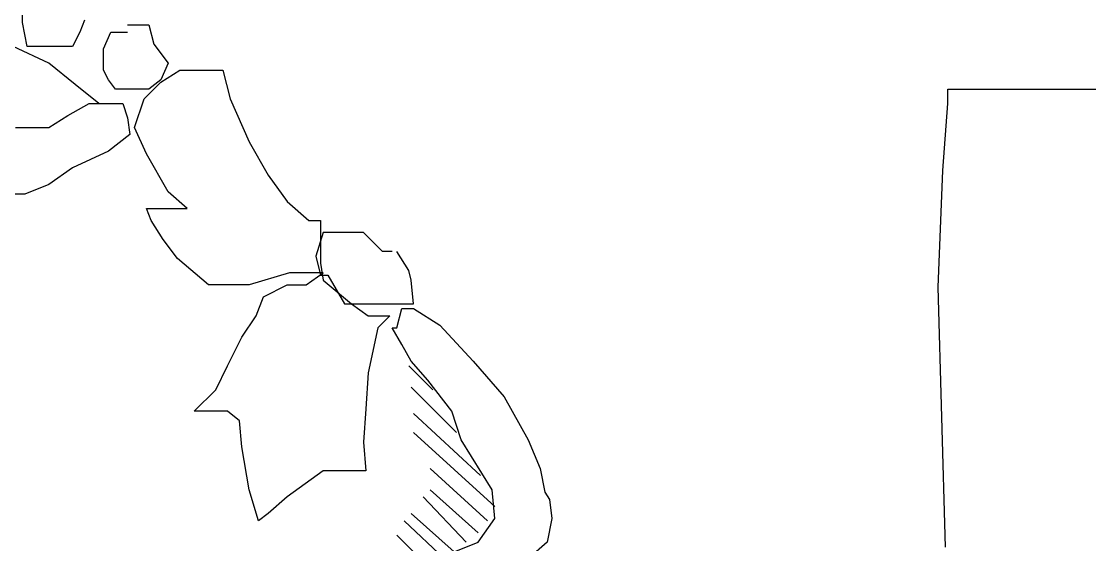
# Model space of a CAD drawing. Extents: x 730354 to 731930, y 4378581 to 4379608.
# Drawn here: x 730381.105 to 730385.585, y 4379446.23 to 4379448.425 of the extents above; entities that cross this region are included whole.
import ezdxf

# ---------------------------------------------------------------- set-up
doc = ezdxf.new("R2010")
doc.units = 0
doc.header["$MEASUREMENT"] = 0
doc.layers.get('0').update_dxf_attribs({"linetype": 'CONTINUOUS'})

msp = doc.modelspace()

# ---------------------------------------------------------------- linework, layer by layer
at = {"color": 7, "linetype": 'CONTINUOUS'}
for p, q in [((730381.11, 4379448.42), (730381.11, 4379448.51)), ((730381.11, 4379448.42), (730381.11, 4379448.51)), ((730381.13, 4379448.32), (730381.11, 4379448.42)), ((730381.13, 4379448.32), (730381.11, 4379448.42)), ((730381.37, 4379448.43), (730381.35, 4379448.38)), ((730381.37, 4379448.43), (730381.35, 4379448.38)), ((730381.35, 4379448.38), (730381.32, 4379448.32)), ((730381.35, 4379448.38), (730381.32, 4379448.32)), ((730381.45, 4379448.31), (730381.48, 4379448.38)), ((730381.45, 4379448.31), (730381.48, 4379448.38)), ((730381.48, 4379448.38), (730381.5, 4379448.38)), ((730381.48, 4379448.38), (730381.5, 4379448.38)), ((730381.5, 4379448.38), (730381.55, 4379448.38)), ((730381.5, 4379448.38), (730381.55, 4379448.38)), ((730381.55, 4379448.41), (730381.64, 4379448.41)), ((730381.55, 4379448.41), (730381.64, 4379448.41)), ((730381.64, 4379448.41), (730381.66, 4379448.33)), ((730381.64, 4379448.41), (730381.66, 4379448.33)), ((730381.66, 4379448.33), (730381.72, 4379448.25)), ((730381.66, 4379448.33), (730381.72, 4379448.25)), ((730381.22, 4379448.25), (730381.07, 4379448.32)), ((730381.22, 4379448.25), (730381.07, 4379448.32)), ((730381.19, 4379448.32), (730381.13, 4379448.32)), ((730381.19, 4379448.32), (730381.13, 4379448.32)), ((730381.27, 4379448.32), (730381.19, 4379448.32)), ((730381.27, 4379448.32), (730381.19, 4379448.32)), ((730381.32, 4379448.32), (730381.27, 4379448.32)), ((730381.32, 4379448.32), (730381.27, 4379448.32)), ((730381.45, 4379448.22), (730381.45, 4379448.31)), ((730381.45, 4379448.22), (730381.45, 4379448.31)), ((730381.33, 4379448.16), (730381.22, 4379448.25)), ((730381.33, 4379448.16), (730381.22, 4379448.25)), ((730381.72, 4379448.25), (730381.69, 4379448.18)), ((730381.72, 4379448.25), (730381.69, 4379448.18)), ((730381.47, 4379448.18), (730381.45, 4379448.22)), ((730381.47, 4379448.18), (730381.45, 4379448.22)), ((730381.69, 4379448.17), (730381.77, 4379448.22)), ((730381.69, 4379448.17), (730381.77, 4379448.22)), ((730381.77, 4379448.22), (730381.85, 4379448.22)), ((730381.77, 4379448.22), (730381.85, 4379448.22)), ((730381.85, 4379448.22), (730381.94, 4379448.22)), ((730381.85, 4379448.22), (730381.94, 4379448.22)), ((730381.94, 4379448.22), (730381.95, 4379448.22)), ((730381.94, 4379448.22), (730381.95, 4379448.22)), ((730381.95, 4379448.22), (730381.98, 4379448.1)), ((730381.95, 4379448.22), (730381.98, 4379448.1)), ((730381.43, 4379448.08), (730381.33, 4379448.16)), ((730381.43, 4379448.08), (730381.33, 4379448.16)), ((730381.5, 4379448.14), (730381.47, 4379448.18)), ((730381.5, 4379448.14), (730381.47, 4379448.18)), ((730381.62, 4379448.1), (730381.69, 4379448.17)), ((730381.62, 4379448.1), (730381.69, 4379448.17)), ((730381.69, 4379448.18), (730381.64, 4379448.14)), ((730381.69, 4379448.18), (730381.64, 4379448.14)), ((730381.55, 4379448.14), (730381.5, 4379448.14)), ((730381.55, 4379448.14), (730381.5, 4379448.14)), ((730381.64, 4379448.14), (730381.55, 4379448.14)), ((730381.64, 4379448.14), (730381.55, 4379448.14)), ((730384.99, 4379448.08), (730384.99, 4379448.14)), ((730384.99, 4379448.14), (730385.04, 4379448.14)), ((730384.99, 4379448.08), (730384.99, 4379448.14)), ((730384.99, 4379448.14), (730385.04, 4379448.14)), ((730385.04, 4379448.14), (730385.2, 4379448.14)), ((730385.04, 4379448.14), (730385.2, 4379448.14)), ((730385.2, 4379448.14), (730387.6, 4379448.14)), ((730385.2, 4379448.14), (730387.6, 4379448.14)), ((730381.3, 4379448.03), (730381.39, 4379448.08)), ((730381.3, 4379448.03), (730381.39, 4379448.08)), ((730381.39, 4379448.08), (730381.46, 4379448.08)), ((730381.39, 4379448.08), (730381.46, 4379448.08)), ((730381.46, 4379448.08), (730381.53, 4379448.08)), ((730381.46, 4379448.08), (730381.53, 4379448.08)), ((730381.53, 4379448.08), (730381.55, 4379448.02)), ((730381.53, 4379448.08), (730381.55, 4379448.02)), ((730381.58, 4379447.98), (730381.62, 4379448.1)), ((730381.58, 4379447.98), (730381.62, 4379448.1)), ((730381.98, 4379448.1), (730382.06, 4379447.92)), ((730381.98, 4379448.1), (730382.06, 4379447.92)), ((730384.97, 4379447.8), (730384.99, 4379448.08)), ((730384.97, 4379447.8), (730384.99, 4379448.08)), ((730381.22, 4379447.98), (730381.3, 4379448.03)), ((730381.22, 4379447.98), (730381.3, 4379448.03)), ((730381.55, 4379448.02), (730381.56, 4379447.95)), ((730381.55, 4379448.02), (730381.56, 4379447.95)), ((730381.08, 4379447.98), (730381.22, 4379447.98)), ((730381.08, 4379447.98), (730381.22, 4379447.98)), ((730381.63, 4379447.87), (730381.58, 4379447.98)), ((730381.63, 4379447.87), (730381.58, 4379447.98)), ((730381.56, 4379447.95), (730381.47, 4379447.88)), ((730381.56, 4379447.95), (730381.47, 4379447.88)), ((730381.47, 4379447.88), (730381.32, 4379447.81)), ((730381.47, 4379447.88), (730381.32, 4379447.81)), ((730382.06, 4379447.92), (730382.14, 4379447.78)), ((730382.06, 4379447.92), (730382.14, 4379447.78)), ((730381.72, 4379447.71), (730381.63, 4379447.87)), ((730381.72, 4379447.71), (730381.63, 4379447.87)), ((730381.32, 4379447.81), (730381.22, 4379447.74)), ((730381.32, 4379447.81), (730381.22, 4379447.74)), ((730384.95, 4379447.31), (730384.97, 4379447.8)), ((730384.95, 4379447.31), (730384.97, 4379447.8)), ((730382.14, 4379447.78), (730382.22, 4379447.67)), ((730382.14, 4379447.78), (730382.22, 4379447.67)), ((730381.12, 4379447.7), (730381.05, 4379447.7)), ((730381.12, 4379447.7), (730381.05, 4379447.7)), ((730381.22, 4379447.74), (730381.12, 4379447.7)), ((730381.22, 4379447.74), (730381.12, 4379447.7)), ((730381.8, 4379447.64), (730381.72, 4379447.71)), ((730381.8, 4379447.64), (730381.72, 4379447.71)), ((730382.22, 4379447.67), (730382.31, 4379447.59)), ((730382.22, 4379447.67), (730382.31, 4379447.59)), ((730381.65, 4379447.59), (730381.63, 4379447.64)), ((730381.63, 4379447.64), (730381.71, 4379447.64)), ((730381.65, 4379447.59), (730381.63, 4379447.64)), ((730381.63, 4379447.64), (730381.71, 4379447.64)), ((730381.71, 4379447.64), (730381.8, 4379447.64)), ((730381.71, 4379447.64), (730381.8, 4379447.64)), ((730381.7, 4379447.51), (730381.65, 4379447.59)), ((730381.7, 4379447.51), (730381.65, 4379447.59)), ((730382.31, 4379447.59), (730382.36, 4379447.59)), ((730382.31, 4379447.59), (730382.36, 4379447.59)), ((730382.36, 4379447.59), (730382.36, 4379447.51)), ((730382.36, 4379447.59), (730382.36, 4379447.51)), ((730382.37, 4379447.54), (730382.34, 4379447.44)), ((730382.37, 4379447.54), (730382.34, 4379447.44)), ((730382.44, 4379447.54), (730382.37, 4379447.54)), ((730382.44, 4379447.54), (730382.37, 4379447.54)), ((730382.54, 4379447.54), (730382.44, 4379447.54)), ((730382.54, 4379447.54), (730382.44, 4379447.54)), ((730382.62, 4379447.46), (730382.54, 4379447.54)), ((730382.62, 4379447.46), (730382.54, 4379447.54)), ((730381.76, 4379447.43), (730381.7, 4379447.51)), ((730381.76, 4379447.43), (730381.7, 4379447.51)), ((730382.36, 4379447.51), (730382.36, 4379447.41)), ((730382.36, 4379447.51), (730382.36, 4379447.41)), ((730382.34, 4379447.44), (730382.36, 4379447.36)), ((730382.34, 4379447.44), (730382.36, 4379447.36)), ((730382.66, 4379447.46), (730382.62, 4379447.46)), ((730382.66, 4379447.46), (730382.62, 4379447.46)), ((730382.73, 4379447.38), (730382.68, 4379447.46)), ((730382.73, 4379447.38), (730382.68, 4379447.46)), ((730381.89, 4379447.32), (730381.76, 4379447.43)), ((730381.89, 4379447.32), (730381.76, 4379447.43)), ((730382.36, 4379447.41), (730382.37, 4379447.34)), ((730382.36, 4379447.41), (730382.37, 4379447.34)), ((730382.23, 4379447.37), (730382.06, 4379447.32)), ((730382.23, 4379447.37), (730382.06, 4379447.32)), ((730382.37, 4379447.37), (730382.23, 4379447.37)), ((730382.37, 4379447.37), (730382.23, 4379447.37)), ((730382.3, 4379447.32), (730382.37, 4379447.37)), ((730382.3, 4379447.32), (730382.37, 4379447.37)), ((730382.36, 4379447.36), (730382.39, 4379447.36)), ((730382.36, 4379447.36), (730382.39, 4379447.36)), ((730382.39, 4379447.36), (730382.46, 4379447.24)), ((730382.39, 4379447.36), (730382.46, 4379447.24)), ((730382.74, 4379447.34), (730382.73, 4379447.38)), ((730382.74, 4379447.34), (730382.73, 4379447.38)), ((730382.06, 4379447.32), (730381.89, 4379447.32)), ((730382.06, 4379447.32), (730381.89, 4379447.32)), ((730382.12, 4379447.27), (730382.22, 4379447.32)), ((730382.12, 4379447.27), (730382.22, 4379447.32)), ((730382.22, 4379447.32), (730382.3, 4379447.32)), ((730382.22, 4379447.32), (730382.3, 4379447.32)), ((730382.37, 4379447.34), (730382.49, 4379447.24)), ((730382.37, 4379447.34), (730382.49, 4379447.24)), ((730382.75, 4379447.24), (730382.74, 4379447.34)), ((730382.75, 4379447.24), (730382.74, 4379447.34)), ((730384.98, 4379446.22), (730384.95, 4379447.31)), ((730384.98, 4379446.22), (730384.95, 4379447.31)), ((730382.09, 4379447.19), (730382.12, 4379447.27)), ((730382.09, 4379447.19), (730382.12, 4379447.27)), ((730382.46, 4379447.24), (730382.54, 4379447.24)), ((730382.46, 4379447.24), (730382.54, 4379447.24)), ((730382.49, 4379447.24), (730382.56, 4379447.19)), ((730382.49, 4379447.24), (730382.56, 4379447.19)), ((730382.54, 4379447.24), (730382.59, 4379447.24)), ((730382.54, 4379447.24), (730382.59, 4379447.24)), ((730382.59, 4379447.24), (730382.64, 4379447.24)), ((730382.59, 4379447.24), (730382.64, 4379447.24)), ((730382.64, 4379447.24), (730382.68, 4379447.24)), ((730382.64, 4379447.24), (730382.68, 4379447.24)), ((730382.68, 4379447.24), (730382.73, 4379447.24)), ((730382.68, 4379447.24), (730382.73, 4379447.24)), ((730382.68, 4379447.14), (730382.7, 4379447.22)), ((730382.68, 4379447.14), (730382.7, 4379447.22)), ((730382.7, 4379447.22), (730382.75, 4379447.22)), ((730382.7, 4379447.22), (730382.75, 4379447.22)), ((730382.73, 4379447.24), (730382.75, 4379447.24)), ((730382.73, 4379447.24), (730382.75, 4379447.24)), ((730382.75, 4379447.22), (730382.86, 4379447.15)), ((730382.75, 4379447.22), (730382.86, 4379447.15)), ((730382.03, 4379447.1), (730382.09, 4379447.19)), ((730382.03, 4379447.1), (730382.09, 4379447.19)), ((730382.56, 4379447.19), (730382.62, 4379447.19)), ((730382.56, 4379447.19), (730382.62, 4379447.19)), ((730382.65, 4379447.19), (730382.6, 4379447.14)), ((730382.65, 4379447.19), (730382.6, 4379447.14)), ((730382.62, 4379447.19), (730382.65, 4379447.19)), ((730382.62, 4379447.19), (730382.65, 4379447.19)), ((730382.6, 4379447.14), (730382.56, 4379446.95)), ((730382.6, 4379447.14), (730382.56, 4379446.95)), ((730382.7, 4379447.07), (730382.66, 4379447.14)), ((730382.66, 4379447.14), (730382.68, 4379447.14)), ((730382.7, 4379447.07), (730382.66, 4379447.14)), ((730382.66, 4379447.14), (730382.68, 4379447.14)), ((730382.86, 4379447.15), (730383, 4379447)), ((730382.86, 4379447.15), (730383, 4379447)), ((730381.97, 4379446.98), (730382.03, 4379447.1)), ((730381.97, 4379446.98), (730382.03, 4379447.1)), ((730382.74, 4379447), (730382.7, 4379447.07)), ((730382.74, 4379447), (730382.7, 4379447.07)), ((730382.81, 4379446.92), (730382.74, 4379447)), ((730382.81, 4379446.92), (730382.74, 4379447)), ((730383, 4379447), (730383.13, 4379446.85)), ((730383, 4379447), (730383.13, 4379446.85)), ((730381.92, 4379446.88), (730381.97, 4379446.98)), ((730381.92, 4379446.88), (730381.97, 4379446.98)), ((730382.56, 4379446.95), (730382.55, 4379446.8)), ((730382.56, 4379446.95), (730382.55, 4379446.8)), ((730382.73, 4379446.98), (730382.83, 4379446.88)), ((730382.73, 4379446.98), (730382.83, 4379446.88)), ((730382.91, 4379446.79), (730382.81, 4379446.92)), ((730382.91, 4379446.79), (730382.81, 4379446.92)), ((730381.83, 4379446.79), (730381.92, 4379446.88)), ((730381.83, 4379446.79), (730381.92, 4379446.88)), ((730382.93, 4379446.7), (730382.74, 4379446.89)), ((730382.93, 4379446.7), (730382.74, 4379446.89)), ((730383.13, 4379446.85), (730383.23, 4379446.67)), ((730383.13, 4379446.85), (730383.23, 4379446.67)), ((730381.9, 4379446.79), (730381.83, 4379446.79)), ((730381.9, 4379446.79), (730381.83, 4379446.79)), ((730381.97, 4379446.79), (730381.9, 4379446.79)), ((730381.97, 4379446.79), (730381.9, 4379446.79)), ((730382.02, 4379446.75), (730381.97, 4379446.79)), ((730382.02, 4379446.75), (730381.97, 4379446.79)), ((730382.55, 4379446.8), (730382.54, 4379446.66)), ((730382.55, 4379446.8), (730382.54, 4379446.66)), ((730382.75, 4379446.78), (730383.03, 4379446.52)), ((730382.75, 4379446.78), (730383.03, 4379446.52)), ((730382.95, 4379446.67), (730382.91, 4379446.79)), ((730382.95, 4379446.67), (730382.91, 4379446.79)), ((730382.03, 4379446.64), (730382.02, 4379446.75)), ((730382.03, 4379446.64), (730382.02, 4379446.75)), ((730383.09, 4379446.39), (730382.75, 4379446.7)), ((730383.09, 4379446.39), (730382.75, 4379446.7)), ((730383.08, 4379446.46), (730382.95, 4379446.67)), ((730383.08, 4379446.46), (730382.95, 4379446.67)), ((730383.23, 4379446.67), (730383.28, 4379446.55)), ((730383.23, 4379446.67), (730383.28, 4379446.55)), ((730382.06, 4379446.46), (730382.03, 4379446.64)), ((730382.06, 4379446.46), (730382.03, 4379446.64)), ((730382.54, 4379446.66), (730382.55, 4379446.54)), ((730382.54, 4379446.66), (730382.55, 4379446.54)), ((730382.37, 4379446.54), (730382.22, 4379446.43)), ((730382.37, 4379446.54), (730382.22, 4379446.43)), ((730382.42, 4379446.54), (730382.37, 4379446.54)), ((730382.42, 4379446.54), (730382.37, 4379446.54)), ((730382.49, 4379446.54), (730382.42, 4379446.54)), ((730382.49, 4379446.54), (730382.42, 4379446.54)), ((730382.55, 4379446.54), (730382.49, 4379446.54)), ((730382.55, 4379446.54), (730382.49, 4379446.54)), ((730382.82, 4379446.55), (730383.06, 4379446.33)), ((730382.82, 4379446.55), (730383.06, 4379446.33)), ((730383.28, 4379446.55), (730383.3, 4379446.45)), ((730383.28, 4379446.55), (730383.3, 4379446.45)), ((730382.1, 4379446.33), (730382.06, 4379446.46)), ((730382.1, 4379446.33), (730382.06, 4379446.46)), ((730383.02, 4379446.28), (730382.82, 4379446.46)), ((730383.02, 4379446.28), (730382.82, 4379446.46)), ((730383.09, 4379446.34), (730383.08, 4379446.46)), ((730383.09, 4379446.34), (730383.08, 4379446.46)), ((730383.3, 4379446.45), (730383.32, 4379446.42)), ((730383.3, 4379446.45), (730383.32, 4379446.42)), ((730382.22, 4379446.43), (730382.14, 4379446.36)), ((730382.22, 4379446.43), (730382.14, 4379446.36)), ((730382.79, 4379446.43), (730382.97, 4379446.24)), ((730382.79, 4379446.43), (730382.97, 4379446.24)), ((730383.32, 4379446.42), (730383.33, 4379446.34)), ((730383.32, 4379446.42), (730383.33, 4379446.34)), ((730382.14, 4379446.36), (730382.1, 4379446.33)), ((730382.14, 4379446.36), (730382.1, 4379446.33)), ((730382.92, 4379446.2), (730382.74, 4379446.36)), ((730382.92, 4379446.2), (730382.74, 4379446.36)), ((730382.71, 4379446.33), (730382.88, 4379446.17)), ((730382.71, 4379446.33), (730382.88, 4379446.17)), ((730383.02, 4379446.24), (730383.09, 4379446.34)), ((730383.02, 4379446.24), (730383.09, 4379446.34)), ((730383.33, 4379446.34), (730383.31, 4379446.24)), ((730383.33, 4379446.34), (730383.31, 4379446.24)), ((730382.82, 4379446.13), (730382.68, 4379446.27)), ((730382.82, 4379446.13), (730382.68, 4379446.27)), ((730382.92, 4379446.2), (730383.02, 4379446.24)), ((730382.92, 4379446.2), (730383.02, 4379446.24)), ((730383.31, 4379446.24), (730383.23, 4379446.17)), ((730383.31, 4379446.24), (730383.23, 4379446.17))]:
    msp.add_line(p, q, dxfattribs=at)

# ---------------------------------------------------------------- meshes
mesh = msp.add_polyface(dxfattribs=at)
corners = [(730354.5, 4378581), (730354.5, 4378581), (730354.5, 4378771.9618), (730662.5, 4378581), (730354.5, 4378946.4935), (730944, 4378581), (730354.5, 4379607.5), (730944, 4379242.0065), (730944, 4379607.5)]
mesh.append_faces([[corners[k] for k in face] for face in [(0, 1, 3, 2), (2, 3, 5, 4), (4, 5, 7, 6), (6, 7, 8, 8)]], dxfattribs={"vtx0": -1, "vtx2": -1, "color": 7})
mesh = msp.add_polyface(dxfattribs=at)
corners = [(730364.5, 4379421), (730364.5, 4379421), (730364.5, 4379595.2713), (730645.58, 4379421), (730364.5, 4379601.5), (730645.58, 4379427.2287), (730645.58, 4379601.5)]
mesh.append_faces([[corners[k] for k in face] for face in [(0, 1, 3, 2), (2, 3, 5, 4), (4, 5, 6, 6)]], dxfattribs={"vtx0": -1, "vtx2": -1, "color": 7})

doc.saveas('drawing.dxf')
